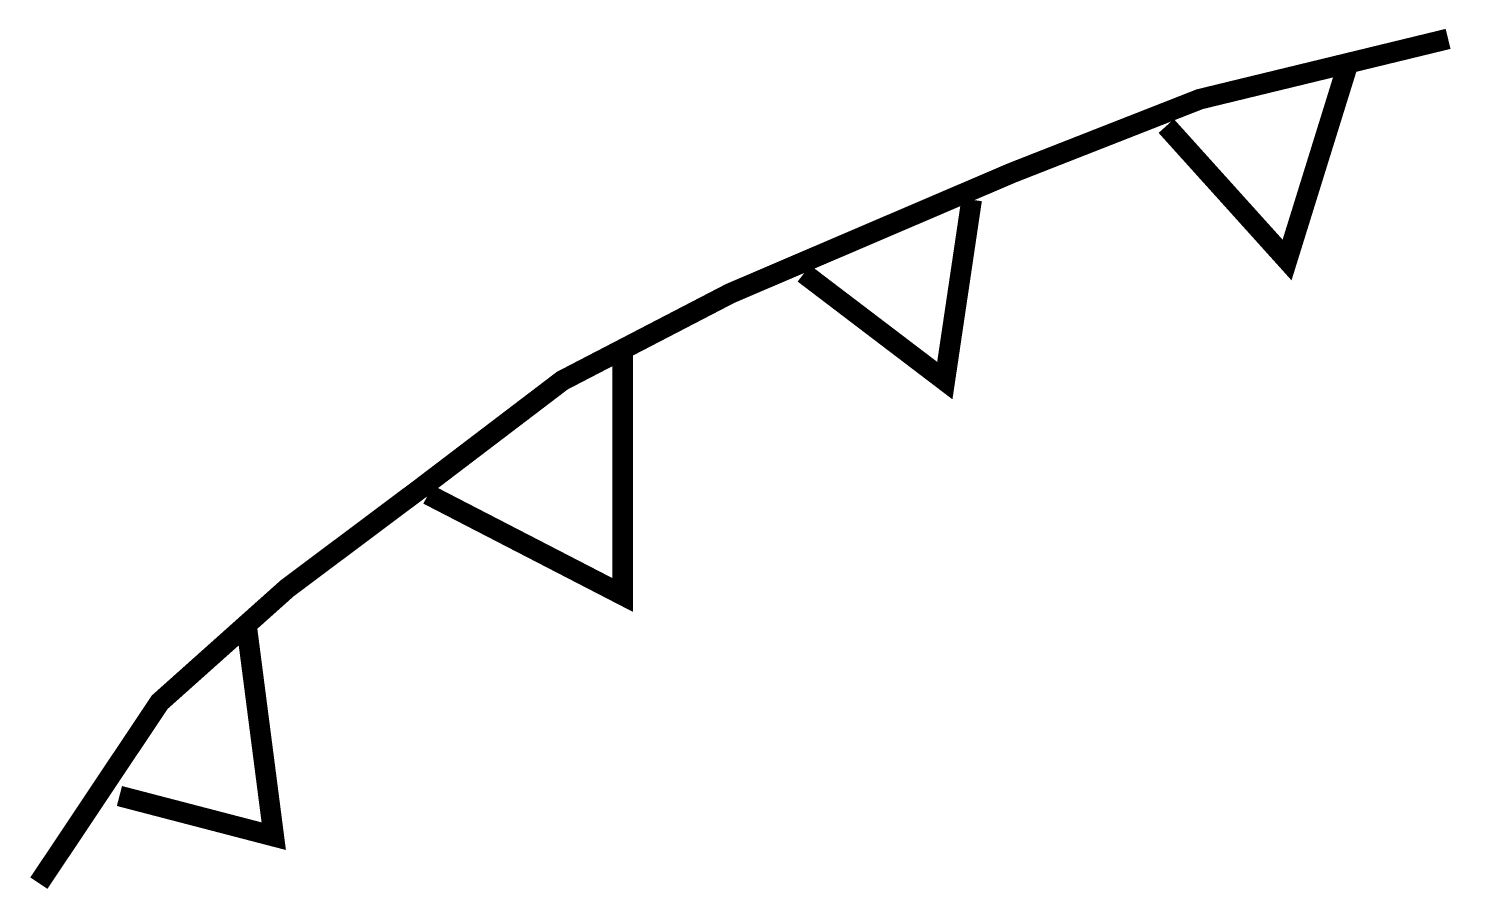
# Model space of a CAD drawing. Extents: x -0.05 to 6.89, y -0.05 to 4.15.
import ezdxf

# ---------------------------------------------------------------- set-up
doc = ezdxf.new("R2010")
doc.units = 0
doc.header["$MEASUREMENT"] = 0
doc.layers.get('0').update_dxf_attribs({"linetype": 'CONTINUOUS'})

msp = doc.modelspace()

# ---------------------------------------------------------------- linework, layer by layer
at = {"const_width": 0.1}
for points in [[(0, 0), (0.5862, 0.8781), (1.2049, 1.431), (1.8562, 1.9188), (2.54, 2.4391), (3.3541, 2.8619), (4.7218, 3.4473), (5.6336, 3.805), (6.8385, 4.0977)], [(5.4708, 3.675), (6.057, 3.0245), (6.35, 3.9677)], [(3.7123, 2.9595), (4.3962, 2.4391), (4.5264, 3.3172)], [(1.8887, 1.8863), (2.8331, 1.3984), (2.8331, 2.5692)], [(0.3908, 0.4228), (1.1397, 0.2277), (1.0095, 1.2358)]]:
    msp.add_lwpolyline(points, dxfattribs=at)

doc.saveas('drawing.dxf')
